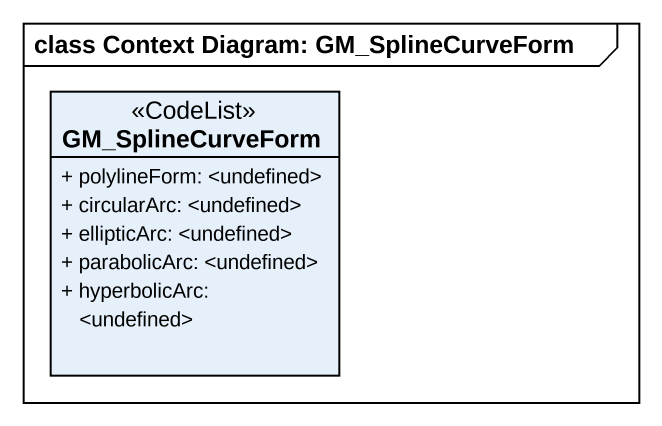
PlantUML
@startuml
mainframe class Context Diagram: GM_SplineCurveForm
hide circle
hide empty members
skinparam classAttributeIconSize 0
class GM_SplineCurveForm <<CodeList>> {
  + polylineForm: <undefined>
  + circularArc: <undefined>
  + ellipticArc: <undefined>
  + parabolicArc: <undefined>
  + hyperbolicArc: <undefined>
}
@enduml
